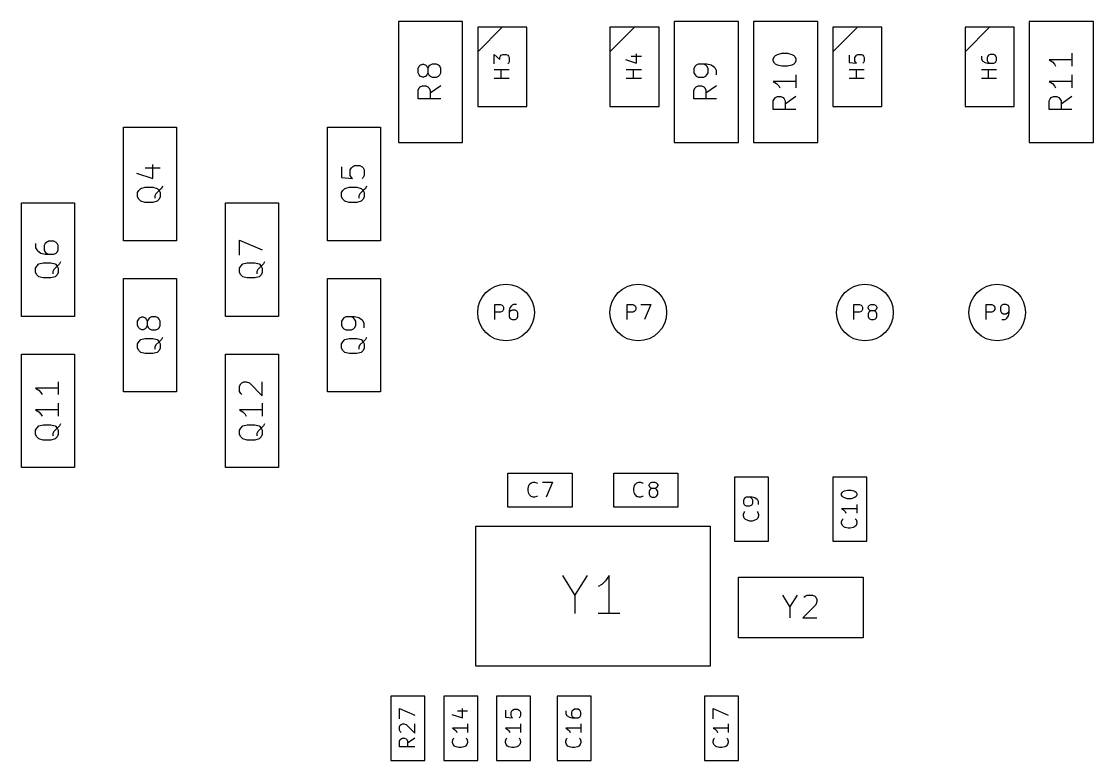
# Model space of a CAD drawing. Extents: x -4 to 236, y -200 to -70.
# Drawn here: x 135.17 to 163.55, y -104.35 to -84.8 of the extents above; entities that cross this region are included whole.
import ezdxf

# ---------------------------------------------------------------- set-up
doc = ezdxf.new("R2010")
doc.units = 0
doc.layers.add('BLACK', color=7, linetype='CONTINUOUS')

msp = doc.modelspace()

# ---------------------------------------------------------------- linework, layer by layer
at = {"layer": 'BLACK', "linetype": 'CONTINUOUS'}
for p, q in [((146.85, -84.8), (145.15, -84.8)), ((145.15, -84.8), (145.15, -88)), ((146.85, -88), (146.85, -84.8)), ((154.15, -84.8), (152.45, -84.8)), ((152.45, -84.8), (152.45, -88)), ((154.15, -88), (154.15, -84.8)), ((156.25, -84.8), (154.55, -84.8)), ((154.55, -84.8), (154.55, -88)), ((156.25, -88), (156.25, -84.8)), ((163.55, -84.8), (161.85, -84.8)), ((161.85, -84.8), (161.85, -88)), ((163.55, -88), (163.55, -84.8)), ((147.9, -84.95), (147.25, -85.6)), ((148.55, -84.95), (147.25, -84.95)), ((147.25, -84.95), (147.25, -87.05)), ((148.55, -87.05), (148.55, -84.95)), ((151.4, -84.95), (150.75, -85.6)), ((152.05, -84.95), (150.75, -84.95)), ((150.75, -84.95), (150.75, -87.05)), ((152.05, -87.05), (152.05, -84.95)), ((157.3, -84.95), (156.65, -85.6)), ((157.95, -84.95), (156.65, -84.95)), ((156.65, -84.95), (156.65, -87.05)), ((157.95, -87.05), (157.95, -84.95)), ((160.8, -84.95), (160.15, -85.6)), ((161.45, -84.95), (160.15, -84.95)), ((160.15, -84.95), (160.15, -87.05)), ((161.45, -87.05), (161.45, -84.95)), ((147.682967, -85.923809), (147.682967, -85.67619)), ((147.682967, -85.67619), (147.835348, -85.809523)), ((147.873443, -85.695237), (147.911539, -85.67619)), ((147.911539, -85.67619), (148.006777, -85.67619)), ((148.006777, -85.67619), (148.044872, -85.695237)), ((151.449634, -85.904761), (151.449634, -85.657142)), ((155.131594, -85.7), (155.188737, -85.671428)), ((155.188737, -85.671428), (155.303022, -85.642857)), ((155.303022, -85.642857), (155.44588, -85.642857)), ((155.44588, -85.642857), (155.560165, -85.671428)), ((155.560165, -85.671428), (155.617308, -85.7)), ((157.273443, -85.695237), (157.311539, -85.67619)), ((157.311539, -85.67619), (157.406777, -85.67619)), ((157.406777, -85.67619), (157.444872, -85.695237)), ((160.811539, -85.67619), (160.773443, -85.695237)), ((160.906777, -85.67619), (160.811539, -85.67619)), ((160.944872, -85.695237), (160.906777, -85.67619)), ((162.974451, -85.642857), (162.974451, -85.985714)), ((145.703022, -85.985714), (145.731594, -85.957142)), ((145.731594, -85.957142), (145.788737, -85.928571)), ((145.788737, -85.928571), (145.817308, -85.928571)), ((145.817308, -85.928571), (145.874451, -85.957142)), ((145.874451, -85.957142), (145.903022, -85.985714)), ((145.988737, -85.957142), (145.960165, -85.985714)), ((146.04588, -85.928571), (145.988737, -85.957142)), ((146.160165, -85.928571), (146.04588, -85.928571)), ((146.217308, -85.957142), (146.160165, -85.928571)), ((146.24588, -85.985714), (146.217308, -85.957142)), ((147.835348, -85.75238), (147.854396, -85.714285)), ((147.835348, -85.809523), (147.835348, -85.75238)), ((147.854396, -85.714285), (147.873443, -85.695237)), ((148.044872, -85.695237), (148.06392, -85.714285)), ((148.06392, -85.904761), (148.044872, -85.923809)), ((148.06392, -85.714285), (148.082967, -85.75238)), ((148.082967, -85.866666), (148.06392, -85.904761)), ((148.082967, -85.75238), (148.082967, -85.866666)), ((151.16392, -85.809523), (151.449634, -85.904761)), ((151.3163, -85.714285), (151.582967, -85.714285)), ((153.031594, -85.957142), (153.003022, -85.985714)), ((153.088737, -85.928571), (153.031594, -85.957142)), ((153.317308, -85.928571), (153.088737, -85.928571)), ((153.288737, -85.957142), (153.231594, -85.928571)), ((153.317308, -85.985714), (153.288737, -85.957142)), ((153.431594, -85.957142), (153.317308, -85.928571)), ((153.517308, -86.014285), (153.431594, -85.957142)), ((155.074451, -85.785714), (155.103022, -85.728571)), ((155.074451, -85.842857), (155.074451, -85.785714)), ((155.103022, -85.9), (155.074451, -85.842857)), ((155.103022, -85.728571), (155.131594, -85.7)), ((155.131594, -85.928571), (155.103022, -85.9)), ((155.188737, -85.957142), (155.131594, -85.928571)), ((155.303022, -85.985714), (155.188737, -85.957142)), ((155.560165, -85.957142), (155.44588, -85.985714)), ((155.617308, -85.928571), (155.560165, -85.957142)), ((155.617308, -85.7), (155.64588, -85.728571)), ((155.64588, -85.9), (155.617308, -85.928571)), ((155.64588, -85.728571), (155.674451, -85.785714)), ((155.674451, -85.842857), (155.64588, -85.9)), ((155.674451, -85.785714), (155.674451, -85.842857)), ((157.082967, -85.695237), (157.082967, -85.885713)), ((157.082967, -85.885713), (157.273443, -85.904761)), ((157.235348, -85.75238), (157.254396, -85.714285)), ((157.235348, -85.847618), (157.235348, -85.75238)), ((157.254396, -85.885713), (157.235348, -85.847618)), ((157.254396, -85.714285), (157.273443, -85.695237)), ((157.273443, -85.904761), (157.254396, -85.885713)), ((157.444872, -85.695237), (157.46392, -85.714285)), ((157.46392, -85.885713), (157.444872, -85.904761)), ((157.46392, -85.714285), (157.482967, -85.75238)), ((157.482967, -85.847618), (157.46392, -85.885713)), ((157.482967, -85.75238), (157.482967, -85.847618)), ((160.582967, -85.714285), (160.582967, -85.790475)), ((160.582967, -85.790475), (160.602015, -85.828571)), ((160.602015, -85.828571), (160.621062, -85.847618)), ((160.621062, -85.847618), (160.678205, -85.885713)), ((160.678205, -85.885713), (160.754396, -85.904761)), ((160.754396, -85.714285), (160.735348, -85.75238)), ((160.735348, -85.75238), (160.735348, -85.828571)), ((160.735348, -85.828571), (160.754396, -85.866666)), ((160.773443, -85.695237), (160.754396, -85.714285)), ((160.754396, -85.866666), (160.773443, -85.885713)), ((160.754396, -85.904761), (160.906777, -85.904761)), ((160.773443, -85.885713), (160.811539, -85.904761)), ((160.906777, -85.904761), (160.944872, -85.885713)), ((160.96392, -85.714285), (160.944872, -85.695237)), ((160.944872, -85.885713), (160.96392, -85.866666)), ((160.982967, -85.75238), (160.96392, -85.714285)), ((160.96392, -85.866666), (160.982967, -85.828571)), ((160.982967, -85.828571), (160.982967, -85.75238)), ((162.974451, -85.814285), (162.374451, -85.814285)), ((162.374451, -85.814285), (162.460165, -85.871428)), ((162.460165, -85.871428), (162.517308, -85.928571)), ((162.517308, -85.928571), (162.54588, -85.985714)), ((145.674451, -86.042856), (145.703022, -85.985714)), ((145.674451, -86.157142), (145.674451, -86.042856)), ((145.703022, -86.214285), (145.674451, -86.157142)), ((145.731594, -86.242856), (145.703022, -86.214285)), ((145.788737, -86.271428), (145.731594, -86.242856)), ((145.874451, -86.242856), (145.817308, -86.271428)), ((145.903022, -86.214285), (145.874451, -86.242856)), ((145.903022, -85.985714), (145.931594, -86.042856)), ((145.931594, -86.157142), (145.903022, -86.214285)), ((145.960165, -85.985714), (145.931594, -86.042856)), ((145.931594, -86.042856), (145.931594, -86.157142)), ((145.931594, -86.157142), (145.960165, -86.214285)), ((145.960165, -86.214285), (145.988737, -86.242856)), ((145.988737, -86.242856), (146.04588, -86.271428)), ((146.160165, -86.271428), (146.217308, -86.242856)), ((146.217308, -86.242856), (146.24588, -86.214285)), ((146.274451, -86.042856), (146.24588, -85.985714)), ((146.24588, -86.214285), (146.274451, -86.157142)), ((146.274451, -86.157142), (146.274451, -86.042856)), ((148.082967, -86.07619), (147.682967, -86.07619)), ((147.873443, -86.304761), (147.873443, -86.07619)), ((151.582967, -86.07619), (151.182967, -86.07619)), ((151.373443, -86.304761), (151.373443, -86.07619)), ((153.003022, -85.985714), (152.974451, -86.042856)), ((152.974451, -86.042856), (152.974451, -86.157142)), ((152.974451, -86.157142), (153.003022, -86.214285)), ((153.003022, -86.214285), (153.031594, -86.242856)), ((153.031594, -86.242856), (153.088737, -86.271428)), ((153.231594, -86.271428), (153.288737, -86.242856)), ((153.288737, -86.242856), (153.317308, -86.214285)), ((153.34588, -86.042856), (153.317308, -85.985714)), ((153.317308, -86.214285), (153.34588, -86.157142)), ((153.34588, -86.157142), (153.34588, -86.042856)), ((153.54588, -86.042856), (153.517308, -86.014285)), ((153.574451, -86.099999), (153.54588, -86.042856)), ((153.574451, -86.214285), (153.574451, -86.099999)), ((155.44588, -85.985714), (155.303022, -85.985714)), ((155.674451, -86.214286), (155.674451, -86.557143)), ((157.482967, -86.07619), (157.082967, -86.07619)), ((157.273443, -86.304761), (157.273443, -86.07619)), ((160.982967, -86.07619), (160.582967, -86.07619)), ((160.773443, -86.304761), (160.773443, -86.07619)), ((162.974451, -86.214286), (162.974451, -86.557143)), ((145.703022, -86.557142), (145.731594, -86.528571)), ((145.731594, -86.528571), (145.788737, -86.499999)), ((145.817308, -86.271428), (145.788737, -86.271428)), ((145.788737, -86.499999), (145.874451, -86.499999)), ((145.874451, -86.499999), (145.931594, -86.528571)), ((145.931594, -86.528571), (145.960165, -86.557142)), ((146.274451, -86.499999), (145.988737, -86.699999)), ((146.04588, -86.271428), (146.160165, -86.271428)), ((148.082967, -86.304761), (147.682967, -86.304761)), ((151.582967, -86.304761), (151.182967, -86.304761)), ((153.003022, -86.557142), (153.031594, -86.528571)), ((153.031594, -86.528571), (153.088737, -86.499999)), ((153.088737, -86.271428), (153.231594, -86.271428)), ((153.088737, -86.499999), (153.174451, -86.499999)), ((153.174451, -86.499999), (153.231594, -86.528571)), ((153.231594, -86.528571), (153.260165, -86.557142)), ((153.574451, -86.499999), (153.288737, -86.699999)), ((155.674451, -86.385714), (155.074451, -86.385714)), ((155.074451, -86.385714), (155.160165, -86.442857)), ((155.160165, -86.442857), (155.217308, -86.5)), ((155.217308, -86.5), (155.24588, -86.557143)), ((157.482967, -86.304761), (157.082967, -86.304761)), ((160.982967, -86.304761), (160.582967, -86.304761)), ((162.974451, -86.385714), (162.374451, -86.385714)), ((162.374451, -86.385714), (162.460165, -86.442857)), ((162.460165, -86.442857), (162.517308, -86.5)), ((162.517308, -86.5), (162.54588, -86.557143)), ((145.674451, -86.614285), (145.703022, -86.557142)), ((145.674451, -86.842856), (145.674451, -86.614285)), ((145.960165, -86.557142), (145.988737, -86.614285)), ((145.988737, -86.614285), (145.988737, -86.842856)), ((152.974451, -86.614285), (153.003022, -86.557142)), ((152.974451, -86.842856), (152.974451, -86.614285)), ((153.260165, -86.557142), (153.288737, -86.614285)), ((153.288737, -86.614285), (153.288737, -86.842856)), ((155.103022, -86.842857), (155.131594, -86.814286)), ((155.131594, -86.814286), (155.188737, -86.785714)), ((155.188737, -86.785714), (155.274451, -86.785714)), ((155.274451, -86.785714), (155.331594, -86.814286)), ((155.331594, -86.814286), (155.360165, -86.842857)), ((155.674451, -86.785714), (155.388737, -86.985714)), ((162.403022, -86.842857), (162.431594, -86.814286)), ((162.431594, -86.814286), (162.488737, -86.785714)), ((162.488737, -86.785714), (162.574451, -86.785714)), ((162.574451, -86.785714), (162.631594, -86.814286)), ((162.631594, -86.814286), (162.660165, -86.842857)), ((162.974451, -86.785714), (162.688737, -86.985714)), ((146.274451, -86.842856), (145.674451, -86.842856)), ((147.25, -87.05), (148.55, -87.05)), ((150.75, -87.05), (152.05, -87.05)), ((153.574451, -86.842856), (152.974451, -86.842856)), ((155.074451, -86.9), (155.103022, -86.842857)), ((155.074451, -87.128571), (155.074451, -86.9)), ((155.360165, -86.842857), (155.388737, -86.9)), ((155.388737, -86.9), (155.388737, -87.128571)), ((156.65, -87.05), (157.95, -87.05)), ((160.15, -87.05), (161.45, -87.05)), ((162.374451, -86.9), (162.403022, -86.842857)), ((162.374451, -87.128571), (162.374451, -86.9)), ((162.660165, -86.842857), (162.688737, -86.9)), ((162.688737, -86.9), (162.688737, -87.128571)), ((155.674451, -87.128571), (155.074451, -87.128571)), ((162.974451, -87.128571), (162.374451, -87.128571)), ((137.875, -87.6), (139.275, -87.6)), ((137.875, -90.6), (137.875, -87.6)), ((139.275, -87.6), (139.275, -90.6)), ((143.275, -87.6), (144.675, -87.6)), ((143.275, -90.6), (143.275, -87.6)), ((144.675, -87.6), (144.675, -90.6)), ((145.15, -88), (146.85, -88)), ((152.45, -88), (154.15, -88)), ((154.55, -88), (156.25, -88)), ((161.85, -88), (163.55, -88)), ((138.449451, -88.671429), (138.849451, -88.671429)), ((138.649451, -88.957143), (138.649451, -88.585714)), ((143.649451, -88.642857), (143.649451, -88.928571)), ((143.878022, -88.728571), (143.906594, -88.671429)), ((143.878022, -88.871429), (143.878022, -88.728571)), ((143.906594, -88.671429), (143.935165, -88.642857)), ((143.935165, -88.642857), (143.992308, -88.614286)), ((143.992308, -88.614286), (144.135165, -88.614286)), ((144.135165, -88.614286), (144.192308, -88.642857)), ((144.192308, -88.642857), (144.22088, -88.671429)), ((144.22088, -88.671429), (144.249451, -88.728571)), ((144.249451, -88.728571), (144.249451, -88.871429)), ((138.22088, -88.814286), (138.649451, -88.957143)), ((143.649451, -88.928571), (143.935165, -88.957143)), ((143.906594, -88.928571), (143.878022, -88.871429)), ((143.935165, -88.957143), (143.906594, -88.928571)), ((144.22088, -88.928571), (144.192308, -88.957143)), ((144.249451, -88.871429), (144.22088, -88.928571)), ((138.249451, -89.328571), (138.278022, -89.271428)), ((138.249451, -89.442857), (138.249451, -89.328571)), ((138.278022, -89.271428), (138.335165, -89.214285)), ((138.335165, -89.214285), (138.449451, -89.185714)), ((138.449451, -89.185714), (138.649451, -89.185714)), ((138.649451, -89.185714), (138.763737, -89.214285)), ((138.735165, -89.357142), (138.706594, -89.414285)), ((138.82088, -89.271428), (138.735165, -89.357142)), ((138.763737, -89.214285), (138.82088, -89.271428)), ((138.878022, -89.214285), (138.82088, -89.271428)), ((138.82088, -89.271428), (138.849451, -89.328571)), ((138.849451, -89.328571), (138.849451, -89.442857)), ((138.906594, -89.157142), (138.878022, -89.214285)), ((143.649451, -89.328571), (143.678022, -89.271428)), ((143.649451, -89.442857), (143.649451, -89.328571)), ((143.678022, -89.271428), (143.735165, -89.214285)), ((143.735165, -89.214285), (143.849451, -89.185714)), ((143.849451, -89.185714), (144.049451, -89.185714)), ((144.049451, -89.185714), (144.163737, -89.214285)), ((144.135165, -89.357142), (144.106594, -89.414285)), ((144.22088, -89.271428), (144.135165, -89.357142)), ((144.163737, -89.214285), (144.22088, -89.271428)), ((144.278022, -89.214285), (144.22088, -89.271428)), ((144.22088, -89.271428), (144.249451, -89.328571)), ((144.249451, -89.328571), (144.249451, -89.442857)), ((144.306594, -89.157142), (144.278022, -89.214285)), ((135.175, -89.6), (136.575, -89.6)), ((135.175, -92.6), (135.175, -89.6)), ((136.575, -89.6), (136.575, -92.6)), ((138.278022, -89.5), (138.249451, -89.442857)), ((138.335165, -89.557142), (138.278022, -89.5)), ((138.449451, -89.585714), (138.335165, -89.557142)), ((138.649451, -89.585714), (138.449451, -89.585714)), ((138.763737, -89.557142), (138.649451, -89.585714)), ((138.706594, -89.414285), (138.706594, -89.471428)), ((138.82088, -89.5), (138.763737, -89.557142)), ((138.849451, -89.442857), (138.82088, -89.5)), ((140.575, -89.6), (141.975, -89.6)), ((140.575, -92.6), (140.575, -89.6)), ((141.975, -89.6), (141.975, -92.6)), ((143.678022, -89.5), (143.649451, -89.442857)), ((143.735165, -89.557142), (143.678022, -89.5)), ((143.849451, -89.585714), (143.735165, -89.557142)), ((144.049451, -89.585714), (143.849451, -89.585714)), ((144.163737, -89.557142), (144.049451, -89.585714)), ((144.106594, -89.414285), (144.106594, -89.471428)), ((144.22088, -89.5), (144.163737, -89.557142)), ((144.249451, -89.442857), (144.22088, -89.5)), ((135.549451, -90.671429), (135.549451, -90.785714)), ((135.549451, -90.785714), (135.578022, -90.842857)), ((135.806594, -90.671429), (135.778022, -90.728571)), ((135.778022, -90.728571), (135.778022, -90.842857)), ((135.835165, -90.642857), (135.806594, -90.671429)), ((135.892308, -90.614286), (135.835165, -90.642857)), ((136.035165, -90.614286), (135.892308, -90.614286)), ((136.092308, -90.642857), (136.035165, -90.614286)), ((136.12088, -90.671429), (136.092308, -90.642857)), ((136.149451, -90.728571), (136.12088, -90.671429)), ((136.149451, -90.842857), (136.149451, -90.728571)), ((139.275, -90.6), (137.875, -90.6)), ((140.949451, -90.985714), (140.949451, -90.585714)), ((140.949451, -90.585714), (141.549451, -90.842857)), ((144.675, -90.6), (143.275, -90.6)), ((135.578022, -90.842857), (135.606594, -90.871429)), ((135.606594, -90.871429), (135.692308, -90.928571)), ((135.692308, -90.928571), (135.806594, -90.957143)), ((135.778022, -90.842857), (135.806594, -90.9)), ((135.806594, -90.9), (135.835165, -90.928571)), ((135.806594, -90.957143), (136.035165, -90.957143)), ((135.835165, -90.928571), (135.892308, -90.957143)), ((136.035165, -90.957143), (136.092308, -90.928571)), ((136.092308, -90.928571), (136.12088, -90.9)), ((136.12088, -90.9), (136.149451, -90.842857)), ((135.549451, -91.328571), (135.578022, -91.271428)), ((135.549451, -91.442857), (135.549451, -91.328571)), ((135.578022, -91.271428), (135.635165, -91.214285)), ((135.635165, -91.214285), (135.749451, -91.185714)), ((135.749451, -91.185714), (135.949451, -91.185714)), ((135.949451, -91.185714), (136.063737, -91.214285)), ((136.035165, -91.357142), (136.006594, -91.414285)), ((136.12088, -91.271428), (136.035165, -91.357142)), ((136.063737, -91.214285), (136.12088, -91.271428)), ((136.178022, -91.214285), (136.12088, -91.271428)), ((136.12088, -91.271428), (136.149451, -91.328571)), ((136.149451, -91.328571), (136.149451, -91.442857)), ((136.206594, -91.157142), (136.178022, -91.214285)), ((140.949451, -91.328571), (140.978022, -91.271428)), ((140.949451, -91.442857), (140.949451, -91.328571)), ((140.978022, -91.271428), (141.035165, -91.214285)), ((141.035165, -91.214285), (141.149451, -91.185714)), ((141.149451, -91.185714), (141.349451, -91.185714)), ((141.349451, -91.185714), (141.463737, -91.214285)), ((141.435165, -91.357142), (141.406594, -91.414285)), ((141.52088, -91.271428), (141.435165, -91.357142)), ((141.463737, -91.214285), (141.52088, -91.271428)), ((141.578022, -91.214285), (141.52088, -91.271428)), ((141.52088, -91.271428), (141.549451, -91.328571)), ((141.549451, -91.328571), (141.549451, -91.442857)), ((141.606594, -91.157142), (141.578022, -91.214285)), ((135.578022, -91.5), (135.549451, -91.442857)), ((135.635165, -91.557142), (135.578022, -91.5)), ((135.749451, -91.585714), (135.635165, -91.557142)), ((135.949451, -91.585714), (135.749451, -91.585714)), ((136.063737, -91.557142), (135.949451, -91.585714)), ((136.006594, -91.414285), (136.006594, -91.471428)), ((136.12088, -91.5), (136.063737, -91.557142)), ((136.149451, -91.442857), (136.12088, -91.5)), ((137.875, -91.6), (139.275, -91.6)), ((137.875, -94.6), (137.875, -91.6)), ((139.275, -91.6), (139.275, -94.6)), ((140.978022, -91.5), (140.949451, -91.442857)), ((141.035165, -91.557142), (140.978022, -91.5)), ((141.149451, -91.585714), (141.035165, -91.557142)), ((141.349451, -91.585714), (141.149451, -91.585714)), ((141.463737, -91.557142), (141.349451, -91.585714)), ((141.406594, -91.414285), (141.406594, -91.471428)), ((141.52088, -91.5), (141.463737, -91.557142)), ((141.549451, -91.442857), (141.52088, -91.5)), ((143.275, -91.6), (144.675, -91.6)), ((143.275, -94.6), (143.275, -91.6)), ((144.675, -91.6), (144.675, -94.6)), ((147.704762, -92.682967), (147.704762, -92.282967)), ((147.704762, -92.282967), (147.857143, -92.282967)), ((147.857143, -92.492491), (147.704762, -92.492491)), ((147.857143, -92.282967), (147.895238, -92.302015)), ((147.895238, -92.473443), (147.857143, -92.492491)), ((147.895238, -92.302015), (147.914285, -92.321062)), ((147.914285, -92.454396), (147.895238, -92.473443)), ((147.914285, -92.321062), (147.933333, -92.359158)), ((147.933333, -92.4163), (147.914285, -92.454396)), ((147.933333, -92.359158), (147.933333, -92.4163)), ((148.104762, -92.378205), (148.085714, -92.454396)), ((148.085714, -92.454396), (148.085714, -92.606777)), ((148.104762, -92.473443), (148.085714, -92.511539)), ((148.142857, -92.321062), (148.104762, -92.378205)), ((148.123809, -92.454396), (148.104762, -92.473443)), ((148.161904, -92.435348), (148.123809, -92.454396)), ((148.161904, -92.302015), (148.142857, -92.321062)), ((148.2, -92.282967), (148.161904, -92.302015)), ((148.238095, -92.435348), (148.161904, -92.435348)), ((148.27619, -92.282967), (148.2, -92.282967)), ((148.27619, -92.454396), (148.238095, -92.435348)), ((148.295238, -92.473443), (148.27619, -92.454396)), ((148.314285, -92.511539), (148.295238, -92.473443)), ((151.204762, -92.682967), (151.204762, -92.282967)), ((151.204762, -92.282967), (151.357143, -92.282967)), ((151.357143, -92.492491), (151.204762, -92.492491)), ((151.357143, -92.282967), (151.395238, -92.302015)), ((151.395238, -92.473443), (151.357143, -92.492491)), ((151.395238, -92.302015), (151.414285, -92.321062)), ((151.414285, -92.454396), (151.395238, -92.473443)), ((151.414285, -92.321062), (151.433333, -92.359158)), ((151.433333, -92.4163), (151.414285, -92.454396)), ((151.433333, -92.359158), (151.433333, -92.4163)), ((151.566666, -92.282967), (151.833333, -92.282967)), ((151.833333, -92.282967), (151.661904, -92.682967)), ((157.204762, -92.682967), (157.204762, -92.282967)), ((157.204762, -92.282967), (157.357143, -92.282967)), ((157.357143, -92.492491), (157.204762, -92.492491)), ((157.357143, -92.282967), (157.395238, -92.302015)), ((157.395238, -92.473443), (157.357143, -92.492491)), ((157.395238, -92.302015), (157.414285, -92.321062)), ((157.414285, -92.454396), (157.395238, -92.473443)), ((157.414285, -92.321062), (157.433333, -92.359158)), ((157.433333, -92.4163), (157.414285, -92.454396)), ((157.433333, -92.359158), (157.433333, -92.4163)), ((157.585714, -92.359158), (157.604762, -92.321062)), ((157.585714, -92.378205), (157.585714, -92.359158)), ((157.604762, -92.4163), (157.585714, -92.378205)), ((157.604762, -92.492491), (157.585714, -92.530586)), ((157.604762, -92.321062), (157.623809, -92.302015)), ((157.623809, -92.435348), (157.604762, -92.4163)), ((157.623809, -92.473443), (157.604762, -92.492491)), ((157.623809, -92.302015), (157.661904, -92.282967)), ((157.661904, -92.454396), (157.623809, -92.435348)), ((157.661904, -92.454396), (157.623809, -92.473443)), ((157.661904, -92.282967), (157.738095, -92.282967)), ((157.738095, -92.454396), (157.661904, -92.454396)), ((157.738095, -92.282967), (157.77619, -92.302015)), ((157.77619, -92.435348), (157.738095, -92.454396)), ((157.77619, -92.473443), (157.738095, -92.454396)), ((157.77619, -92.302015), (157.795238, -92.321062)), ((157.795238, -92.4163), (157.77619, -92.435348)), ((157.795238, -92.492491), (157.77619, -92.473443)), ((157.795238, -92.321062), (157.814285, -92.359158)), ((157.814285, -92.378205), (157.795238, -92.4163)), ((157.814285, -92.530586), (157.795238, -92.492491)), ((157.814285, -92.359158), (157.814285, -92.378205)), ((160.704762, -92.682967), (160.704762, -92.282967)), ((160.704762, -92.282967), (160.857143, -92.282967)), ((160.857143, -92.492491), (160.704762, -92.492491)), ((160.857143, -92.282967), (160.895238, -92.302015)), ((160.895238, -92.473443), (160.857143, -92.492491)), ((160.895238, -92.302015), (160.914285, -92.321062)), ((160.914285, -92.454396), (160.895238, -92.473443)), ((160.914285, -92.321062), (160.933333, -92.359158)), ((160.933333, -92.4163), (160.914285, -92.454396)), ((160.933333, -92.359158), (160.933333, -92.4163)), ((161.104762, -92.321062), (161.085714, -92.359158)), ((161.085714, -92.359158), (161.085714, -92.454396)), ((161.085714, -92.454396), (161.104762, -92.492491)), ((161.123809, -92.302015), (161.104762, -92.321062)), ((161.104762, -92.492491), (161.123809, -92.511539)), ((161.161904, -92.282967), (161.123809, -92.302015)), ((161.238095, -92.282967), (161.161904, -92.282967)), ((161.27619, -92.302015), (161.238095, -92.282967)), ((161.295238, -92.321062), (161.27619, -92.302015)), ((161.27619, -92.511539), (161.295238, -92.492491)), ((161.314285, -92.359158), (161.295238, -92.321062)), ((161.295238, -92.492491), (161.314285, -92.454396)), ((161.314285, -92.511539), (161.314285, -92.359158)), ((136.575, -92.6), (135.175, -92.6)), ((138.249451, -92.728571), (138.278022, -92.671429)), ((138.249451, -92.842857), (138.249451, -92.728571)), ((138.278022, -92.671429), (138.306594, -92.642857)), ((138.306594, -92.642857), (138.363737, -92.614286)), ((138.363737, -92.614286), (138.392308, -92.614286)), ((138.392308, -92.614286), (138.449451, -92.642857)), ((138.449451, -92.642857), (138.478022, -92.671429)), ((138.478022, -92.671429), (138.506594, -92.728571)), ((138.535165, -92.671429), (138.506594, -92.728571)), ((138.506594, -92.728571), (138.506594, -92.842857)), ((138.563737, -92.642857), (138.535165, -92.671429)), ((138.62088, -92.614286), (138.563737, -92.642857)), ((138.735165, -92.614286), (138.62088, -92.614286)), ((138.792308, -92.642857), (138.735165, -92.614286)), ((138.82088, -92.671429), (138.792308, -92.642857)), ((138.849451, -92.728571), (138.82088, -92.671429)), ((138.849451, -92.842857), (138.849451, -92.728571)), ((141.975, -92.6), (140.575, -92.6)), ((143.678022, -92.671429), (143.649451, -92.728571)), ((143.649451, -92.728571), (143.649451, -92.842857)), ((143.706594, -92.642857), (143.678022, -92.671429)), ((143.763737, -92.614286), (143.706594, -92.642857)), ((143.992308, -92.614286), (143.763737, -92.614286)), ((143.963737, -92.642857), (143.906594, -92.614286)), ((143.992308, -92.671429), (143.963737, -92.642857)), ((144.106594, -92.642857), (143.992308, -92.614286)), ((144.02088, -92.728571), (143.992308, -92.671429)), ((144.02088, -92.842857), (144.02088, -92.728571)), ((144.192308, -92.7), (144.106594, -92.642857)), ((144.22088, -92.728571), (144.192308, -92.7)), ((144.249451, -92.785714), (144.22088, -92.728571)), ((144.249451, -92.9), (144.249451, -92.785714)), ((148.085714, -92.606777), (148.104762, -92.644872)), ((148.104762, -92.644872), (148.123809, -92.66392)), ((148.123809, -92.66392), (148.161904, -92.682967)), ((148.161904, -92.682967), (148.238095, -92.682967)), ((148.238095, -92.682967), (148.27619, -92.66392)), ((148.27619, -92.66392), (148.295238, -92.644872)), ((148.295238, -92.644872), (148.314285, -92.606777)), ((148.314285, -92.606777), (148.314285, -92.511539)), ((157.585714, -92.530586), (157.585714, -92.606777)), ((157.585714, -92.606777), (157.604762, -92.644872)), ((157.604762, -92.644872), (157.623809, -92.66392)), ((157.623809, -92.66392), (157.661904, -92.682967)), ((157.661904, -92.682967), (157.738095, -92.682967)), ((157.738095, -92.682967), (157.77619, -92.66392)), ((157.77619, -92.66392), (157.795238, -92.644872)), ((157.795238, -92.644872), (157.814285, -92.606777)), ((157.814285, -92.606777), (157.814285, -92.530586)), ((161.123809, -92.511539), (161.161904, -92.530586)), ((161.123809, -92.682967), (161.2, -92.682967)), ((161.161904, -92.530586), (161.238095, -92.530586)), ((161.2, -92.682967), (161.238095, -92.66392)), ((161.238095, -92.530586), (161.27619, -92.511539)), ((161.238095, -92.66392), (161.257143, -92.644872)), ((161.257143, -92.644872), (161.295238, -92.587729)), ((161.295238, -92.587729), (161.314285, -92.511539)), ((138.278022, -92.9), (138.249451, -92.842857)), ((138.306594, -92.928571), (138.278022, -92.9)), ((138.363737, -92.957143), (138.306594, -92.928571)), ((138.392308, -92.957143), (138.363737, -92.957143)), ((138.449451, -92.928571), (138.392308, -92.957143)), ((138.478022, -92.9), (138.449451, -92.928571)), ((138.506594, -92.842857), (138.478022, -92.9)), ((138.506594, -92.842857), (138.535165, -92.9)), ((138.535165, -92.9), (138.563737, -92.928571)), ((138.563737, -92.928571), (138.62088, -92.957143)), ((138.62088, -92.957143), (138.735165, -92.957143)), ((138.735165, -92.957143), (138.792308, -92.928571)), ((138.792308, -92.928571), (138.82088, -92.9)), ((138.82088, -92.9), (138.849451, -92.842857)), ((143.649451, -92.842857), (143.678022, -92.9)), ((143.678022, -92.9), (143.706594, -92.928571)), ((143.706594, -92.928571), (143.763737, -92.957143)), ((143.763737, -92.957143), (143.906594, -92.957143)), ((143.906594, -92.957143), (143.963737, -92.928571)), ((143.963737, -92.928571), (143.992308, -92.9)), ((143.992308, -92.9), (144.02088, -92.842857)), ((138.249451, -93.328571), (138.278022, -93.271428)), ((138.249451, -93.442857), (138.249451, -93.328571)), ((138.278022, -93.271428), (138.335165, -93.214285)), ((138.335165, -93.214285), (138.449451, -93.185714)), ((138.449451, -93.185714), (138.649451, -93.185714)), ((138.649451, -93.185714), (138.763737, -93.214285)), ((138.82088, -93.271428), (138.735165, -93.357142)), ((138.763737, -93.214285), (138.82088, -93.271428)), ((138.878022, -93.214285), (138.82088, -93.271428)), ((138.82088, -93.271428), (138.849451, -93.328571)), ((138.849451, -93.328571), (138.849451, -93.442857)), ((138.906594, -93.157142), (138.878022, -93.214285)), ((143.649451, -93.328571), (143.678022, -93.271428)), ((143.649451, -93.442857), (143.649451, -93.328571)), ((143.678022, -93.271428), (143.735165, -93.214285)), ((143.735165, -93.214285), (143.849451, -93.185714)), ((143.849451, -93.185714), (144.049451, -93.185714)), ((144.049451, -93.185714), (144.163737, -93.214285)), ((144.22088, -93.271428), (144.135165, -93.357142)), ((144.163737, -93.214285), (144.22088, -93.271428)), ((144.278022, -93.214285), (144.22088, -93.271428)), ((144.22088, -93.271428), (144.249451, -93.328571)), ((144.249451, -93.328571), (144.249451, -93.442857)), ((144.306594, -93.157142), (144.278022, -93.214285)), ((135.175, -93.6), (136.575, -93.6)), ((135.175, -96.6), (135.175, -93.6)), ((136.575, -93.6), (136.575, -96.6)), ((138.278022, -93.5), (138.249451, -93.442857)), ((138.335165, -93.557142), (138.278022, -93.5)), ((138.449451, -93.585714), (138.335165, -93.557142)), ((138.649451, -93.585714), (138.449451, -93.585714)), ((138.763737, -93.557142), (138.649451, -93.585714)), ((138.735165, -93.357142), (138.706594, -93.414285)), ((138.706594, -93.414285), (138.706594, -93.471428)), ((138.82088, -93.5), (138.763737, -93.557142)), ((138.849451, -93.442857), (138.82088, -93.5)), ((140.575, -93.6), (141.975, -93.6)), ((140.575, -96.6), (140.575, -93.6)), ((141.975, -93.6), (141.975, -96.6)), ((143.678022, -93.5), (143.649451, -93.442857)), ((143.735165, -93.557142), (143.678022, -93.5)), ((143.849451, -93.585714), (143.735165, -93.557142)), ((144.049451, -93.585714), (143.849451, -93.585714)), ((144.163737, -93.557142), (144.049451, -93.585714)), ((144.135165, -93.357142), (144.106594, -93.414285)), ((144.106594, -93.414285), (144.106594, -93.471428)), ((144.22088, -93.5), (144.163737, -93.557142)), ((144.249451, -93.442857), (144.22088, -93.5)), ((136.149451, -94.328571), (136.149451, -94.671428)), ((140.949451, -94.442856), (140.978022, -94.385714)), ((140.949451, -94.585714), (140.949451, -94.442856)), ((140.978022, -94.385714), (141.006594, -94.357142)), ((141.006594, -94.357142), (141.063737, -94.328571)), ((141.063737, -94.328571), (141.12088, -94.328571)), ((141.12088, -94.328571), (141.206594, -94.357142)), ((141.206594, -94.357142), (141.549451, -94.699999)), ((141.549451, -94.699999), (141.549451, -94.328571)), ((136.149451, -94.499999), (135.549451, -94.499999)), ((135.549451, -94.499999), (135.635165, -94.557142)), ((135.635165, -94.557142), (135.692308, -94.614285)), ((135.692308, -94.614285), (135.72088, -94.671428)), ((139.275, -94.6), (137.875, -94.6)), ((140.978022, -94.642856), (140.949451, -94.585714)), ((141.006594, -94.671428), (140.978022, -94.642856)), ((144.675, -94.6), (143.275, -94.6)), ((136.149451, -94.9), (136.149451, -95.242857)), ((141.549451, -94.9), (141.549451, -95.242857)), ((136.149451, -95.071428), (135.549451, -95.071428)), ((135.549451, -95.071428), (135.635165, -95.128571)), ((135.635165, -95.128571), (135.692308, -95.185714)), ((135.692308, -95.185714), (135.72088, -95.242857)), ((141.549451, -95.071428), (140.949451, -95.071428)), ((140.949451, -95.071428), (141.035165, -95.128571)), ((141.035165, -95.128571), (141.092308, -95.185714)), ((141.092308, -95.185714), (141.12088, -95.242857)), ((135.549451, -95.614285), (135.578022, -95.557142)), ((135.549451, -95.728571), (135.549451, -95.614285)), ((135.578022, -95.557142), (135.635165, -95.499999)), ((135.635165, -95.499999), (135.749451, -95.471428)), ((135.749451, -95.471428), (135.949451, -95.471428)), ((135.949451, -95.471428), (136.063737, -95.499999)), ((136.12088, -95.557142), (136.035165, -95.642856)), ((136.063737, -95.499999), (136.12088, -95.557142)), ((136.178022, -95.499999), (136.12088, -95.557142)), ((136.12088, -95.557142), (136.149451, -95.614285)), ((136.149451, -95.614285), (136.149451, -95.728571)), ((136.206594, -95.442856), (136.178022, -95.499999)), ((140.949451, -95.614285), (140.978022, -95.557142)), ((140.949451, -95.728571), (140.949451, -95.614285)), ((140.978022, -95.557142), (141.035165, -95.499999)), ((141.035165, -95.499999), (141.149451, -95.471428)), ((141.149451, -95.471428), (141.349451, -95.471428)), ((141.349451, -95.471428), (141.463737, -95.499999)), ((141.52088, -95.557142), (141.435165, -95.642856)), ((141.463737, -95.499999), (141.52088, -95.557142)), ((141.578022, -95.499999), (141.52088, -95.557142)), ((141.52088, -95.557142), (141.549451, -95.614285)), ((141.549451, -95.614285), (141.549451, -95.728571)), ((141.606594, -95.442856), (141.578022, -95.499999)), ((135.578022, -95.785714), (135.549451, -95.728571)), ((135.635165, -95.842856), (135.578022, -95.785714)), ((135.749451, -95.871428), (135.635165, -95.842856)), ((135.949451, -95.871428), (135.749451, -95.871428)), ((136.063737, -95.842856), (135.949451, -95.871428)), ((136.035165, -95.642856), (136.006594, -95.699999)), ((136.006594, -95.699999), (136.006594, -95.757142)), ((136.12088, -95.785714), (136.063737, -95.842856)), ((136.149451, -95.728571), (136.12088, -95.785714)), ((140.978022, -95.785714), (140.949451, -95.728571)), ((141.035165, -95.842856), (140.978022, -95.785714)), ((141.149451, -95.871428), (141.035165, -95.842856)), ((141.349451, -95.871428), (141.149451, -95.871428)), ((141.463737, -95.842856), (141.349451, -95.871428)), ((141.435165, -95.642856), (141.406594, -95.699999)), ((141.406594, -95.699999), (141.406594, -95.757142)), ((141.52088, -95.785714), (141.463737, -95.842856)), ((141.549451, -95.728571), (141.52088, -95.785714)), ((136.575, -96.6), (135.175, -96.6)), ((141.975, -96.6), (140.575, -96.6)), ((148.05, -97.65), (148.05, -96.75)), ((148.05, -96.75), (149.75, -96.75)), ((149.75, -96.75), (149.75, -97.65)), ((150.85, -96.75), (152.55, -96.75)), ((150.85, -97.65), (150.85, -96.75)), ((152.55, -96.75), (152.55, -97.65)), ((148.604762, -97.078205), (148.623809, -97.04011)), ((148.623809, -97.04011), (148.661904, -97.002015)), ((148.661904, -97.002015), (148.719047, -96.982967)), ((148.719047, -96.982967), (148.757143, -96.982967)), ((148.757143, -96.982967), (148.814285, -97.002015)), ((148.814285, -97.002015), (148.833333, -97.021062)), ((148.966666, -96.982967), (149.233333, -96.982967)), ((149.233333, -96.982967), (149.061904, -97.382967)), ((151.404762, -97.078205), (151.423809, -97.04011)), ((151.423809, -97.04011), (151.461904, -97.002015)), ((151.461904, -97.002015), (151.519047, -96.982967)), ((151.519047, -96.982967), (151.557143, -96.982967)), ((151.557143, -96.982967), (151.614285, -97.002015)), ((151.614285, -97.002015), (151.633333, -97.021062)), ((151.785714, -97.059158), (151.804762, -97.021062)), ((151.804762, -97.021062), (151.823809, -97.002015)), ((151.823809, -97.002015), (151.861904, -96.982967)), ((151.861904, -96.982967), (151.938095, -96.982967)), ((151.938095, -96.982967), (151.97619, -97.002015)), ((151.97619, -97.002015), (151.995238, -97.021062)), ((151.995238, -97.021062), (152.014285, -97.059158)), ((154.95, -96.85), (154.05, -96.85)), ((154.05, -96.85), (154.05, -98.55)), ((154.95, -98.55), (154.95, -96.85)), ((157.55, -96.85), (156.65, -96.85)), ((156.65, -96.85), (156.65, -98.55)), ((157.55, -98.55), (157.55, -96.85)), ((148.585714, -97.154396), (148.604762, -97.078205)), ((148.585714, -97.211539), (148.585714, -97.154396)), ((148.604762, -97.287729), (148.585714, -97.211539)), ((148.623809, -97.325824), (148.604762, -97.287729)), ((148.661904, -97.36392), (148.623809, -97.325824)), ((151.385714, -97.154396), (151.404762, -97.078205)), ((151.385714, -97.211539), (151.385714, -97.154396)), ((151.404762, -97.287729), (151.385714, -97.211539)), ((151.423809, -97.325824), (151.404762, -97.287729)), ((151.461904, -97.36392), (151.423809, -97.325824)), ((151.785714, -97.078205), (151.785714, -97.059158)), ((151.804762, -97.1163), (151.785714, -97.078205)), ((151.804762, -97.192491), (151.785714, -97.230586)), ((151.785714, -97.230586), (151.785714, -97.306777)), ((151.785714, -97.306777), (151.804762, -97.344872)), ((151.823809, -97.135348), (151.804762, -97.1163)), ((151.823809, -97.173443), (151.804762, -97.192491)), ((151.861904, -97.154396), (151.823809, -97.135348)), ((151.861904, -97.154396), (151.823809, -97.173443)), ((151.938095, -97.154396), (151.861904, -97.154396)), ((151.97619, -97.135348), (151.938095, -97.154396)), ((151.97619, -97.173443), (151.938095, -97.154396)), ((151.995238, -97.1163), (151.97619, -97.135348)), ((151.995238, -97.192491), (151.97619, -97.173443)), ((152.014285, -97.078205), (151.995238, -97.1163)), ((152.014285, -97.230586), (151.995238, -97.192491)), ((151.995238, -97.344872), (152.014285, -97.306777)), ((152.014285, -97.059158), (152.014285, -97.078205)), ((152.014285, -97.306777), (152.014285, -97.230586)), ((156.882967, -97.290476), (156.902015, -97.25238)), ((156.882967, -97.328571), (156.882967, -97.290476)), ((156.902015, -97.25238), (156.921062, -97.233333)), ((156.921062, -97.233333), (156.959158, -97.214285)), ((156.959158, -97.214285), (157.035348, -97.195238)), ((157.035348, -97.195238), (157.130586, -97.195238)), ((157.130586, -97.195238), (157.206777, -97.214285)), ((157.206777, -97.214285), (157.244872, -97.233333)), ((157.244872, -97.233333), (157.26392, -97.25238)), ((157.26392, -97.25238), (157.282967, -97.290476)), ((157.282967, -97.290476), (157.282967, -97.328571)), ((148.719047, -97.382967), (148.661904, -97.36392)), ((148.757143, -97.382967), (148.719047, -97.382967)), ((148.814285, -97.36392), (148.757143, -97.382967)), ((148.833333, -97.344872), (148.814285, -97.36392)), ((151.519047, -97.382967), (151.461904, -97.36392)), ((151.557143, -97.382967), (151.519047, -97.382967)), ((151.614285, -97.36392), (151.557143, -97.382967)), ((151.633333, -97.344872), (151.614285, -97.36392)), ((151.804762, -97.344872), (151.823809, -97.36392)), ((151.823809, -97.36392), (151.861904, -97.382967)), ((151.861904, -97.382967), (151.938095, -97.382967)), ((151.938095, -97.382967), (151.97619, -97.36392)), ((151.97619, -97.36392), (151.995238, -97.344872)), ((154.302015, -97.423809), (154.282967, -97.461904)), ((154.282967, -97.461904), (154.282967, -97.538095)), ((154.282967, -97.538095), (154.302015, -97.57619)), ((154.321062, -97.404761), (154.302015, -97.423809)), ((154.302015, -97.57619), (154.321062, -97.595237)), ((154.359158, -97.385714), (154.321062, -97.404761)), ((154.321062, -97.595237), (154.359158, -97.614285)), ((154.511539, -97.385714), (154.359158, -97.385714)), ((154.492491, -97.404761), (154.454396, -97.385714)), ((154.454396, -97.614285), (154.492491, -97.595237)), ((154.511539, -97.423809), (154.492491, -97.404761)), ((154.492491, -97.595237), (154.511539, -97.57619)), ((154.587729, -97.404761), (154.511539, -97.385714)), ((154.530586, -97.461904), (154.511539, -97.423809)), ((154.511539, -97.57619), (154.530586, -97.538095)), ((154.530586, -97.538095), (154.530586, -97.461904)), ((154.644872, -97.442856), (154.587729, -97.404761)), ((154.66392, -97.461904), (154.644872, -97.442856)), ((154.682967, -97.499999), (154.66392, -97.461904)), ((154.682967, -97.57619), (154.682967, -97.499999)), ((156.902015, -97.366666), (156.882967, -97.328571)), ((156.921062, -97.385714), (156.902015, -97.366666)), ((156.959158, -97.404761), (156.921062, -97.385714)), ((157.035348, -97.423809), (156.959158, -97.404761)), ((157.130586, -97.423809), (157.035348, -97.423809)), ((157.206777, -97.404761), (157.130586, -97.423809)), ((157.244872, -97.385714), (157.206777, -97.404761)), ((157.26392, -97.366666), (157.244872, -97.385714)), ((157.282967, -97.328571), (157.26392, -97.366666)), ((157.282967, -97.57619), (157.282967, -97.804761)), ((149.75, -97.65), (148.05, -97.65)), ((152.55, -97.65), (150.85, -97.65)), ((154.282967, -97.842856), (154.302015, -97.785714)), ((154.282967, -97.880952), (154.282967, -97.842856)), ((154.302015, -97.938095), (154.282967, -97.880952)), ((154.302015, -97.785714), (154.321062, -97.766666)), ((154.359158, -97.614285), (154.454396, -97.614285)), ((154.644872, -97.766666), (154.66392, -97.785714)), ((154.66392, -97.785714), (154.682967, -97.842856)), ((154.682967, -97.880952), (154.66392, -97.938095)), ((154.682967, -97.842856), (154.682967, -97.880952)), ((157.282967, -97.690475), (156.882967, -97.690475)), ((156.882967, -97.690475), (156.94011, -97.728571)), ((156.94011, -97.728571), (156.978205, -97.766666)), ((156.978205, -97.766666), (156.997253, -97.804761)), ((147.2, -98.15), (153.4, -98.15)), ((147.2, -101.85), (147.2, -98.15)), ((153.4, -98.15), (153.4, -101.85)), ((154.34011, -97.97619), (154.302015, -97.938095)), ((154.378205, -97.995237), (154.34011, -97.97619)), ((154.454396, -98.014285), (154.378205, -97.995237)), ((154.511539, -98.014285), (154.454396, -98.014285)), ((154.587729, -97.995237), (154.511539, -98.014285)), ((154.625824, -97.97619), (154.587729, -97.995237)), ((154.66392, -97.938095), (154.625824, -97.97619)), ((156.882967, -98.033332), (156.902015, -97.97619)), ((156.882967, -98.071428), (156.882967, -98.033332)), ((156.902015, -98.128571), (156.882967, -98.071428)), ((156.902015, -97.97619), (156.921062, -97.957142)), ((156.94011, -98.166666), (156.902015, -98.128571)), ((156.978205, -98.185713), (156.94011, -98.166666)), ((157.225824, -98.166666), (157.187729, -98.185713)), ((157.26392, -98.128571), (157.225824, -98.166666)), ((157.244872, -97.957142), (157.26392, -97.97619)), ((157.26392, -97.97619), (157.282967, -98.033332)), ((157.282967, -98.071428), (157.26392, -98.128571)), ((157.282967, -98.033332), (157.282967, -98.071428)), ((157.054396, -98.204761), (156.978205, -98.185713)), ((157.111539, -98.204761), (157.054396, -98.204761)), ((157.187729, -98.185713), (157.111539, -98.204761)), ((154.05, -98.55), (154.95, -98.55)), ((156.65, -98.55), (157.55, -98.55)), ((149.490476, -99.457419), (149.823809, -99.981228)), ((149.823809, -99.981228), (150.157142, -99.457419)), ((150.728571, -99.457419), (150.633333, -99.600276)), ((150.728571, -100.457419), (150.728571, -99.457419)), ((154.15, -101.1), (154.15, -99.5)), ((154.15, -99.5), (157.45, -99.5)), ((157.45, -99.5), (157.45, -101.1)), ((150.538095, -99.695514), (150.442857, -99.743133)), ((150.633333, -99.600276), (150.538095, -99.695514)), ((149.823809, -99.981228), (149.823809, -100.457419)), ((155.314285, -99.974451), (155.514285, -100.288737)), ((155.514285, -100.288737), (155.714285, -99.974451)), ((155.885714, -100.031594), (155.914286, -100.003022)), ((155.914286, -100.003022), (155.971429, -99.974451)), ((155.971429, -99.974451), (156.114286, -99.974451)), ((156.114286, -99.974451), (156.171429, -100.003022)), ((156.171429, -100.003022), (156.2, -100.031594)), ((156.2, -100.031594), (156.228571, -100.088737)), ((156.228571, -100.14588), (156.2, -100.231594)), ((156.228571, -100.088737), (156.228571, -100.14588)), ((155.514285, -100.288737), (155.514285, -100.574451)), ((156.2, -100.231594), (155.857143, -100.574451)), ((151.014285, -100.457419), (150.442857, -100.457419)), ((155.857143, -100.574451), (156.228571, -100.574451)), ((157.45, -101.1), (154.15, -101.1)), ((153.4, -101.85), (147.2, -101.85)), ((145.85, -102.65), (144.95, -102.65)), ((144.95, -102.65), (144.95, -104.35)), ((145.85, -104.35), (145.85, -102.65)), ((147.25, -102.65), (146.35, -102.65)), ((146.35, -102.65), (146.35, -104.35)), ((147.25, -104.35), (147.25, -102.65)), ((148.65, -102.65), (147.75, -102.65)), ((147.75, -102.65), (147.75, -104.35)), ((148.65, -104.35), (148.65, -102.65)), ((150.25, -102.65), (149.35, -102.65)), ((149.35, -102.65), (149.35, -104.35)), ((150.25, -104.35), (150.25, -102.65)), ((154.15, -102.65), (153.25, -102.65)), ((153.25, -102.65), (153.25, -104.35)), ((154.15, -104.35), (154.15, -102.65)), ((145.182967, -103.242857), (145.182967, -102.97619)), ((145.182967, -102.97619), (145.582967, -103.147619)), ((146.849634, -103.223809), (146.849634, -102.97619)), ((148.173443, -103.014285), (148.211539, -102.995238)), ((148.211539, -102.995238), (148.306777, -102.995238)), ((148.306777, -102.995238), (148.344872, -103.014285)), ((149.811539, -102.995238), (149.773443, -103.014285)), ((149.906777, -102.995238), (149.811539, -102.995238)), ((149.944872, -103.014285), (149.906777, -102.995238)), ((153.482967, -103.242857), (153.482967, -102.97619)), ((153.482967, -102.97619), (153.882967, -103.147619)), ((146.56392, -103.128571), (146.849634, -103.223809)), ((146.7163, -103.033333), (146.982967, -103.033333)), ((147.982967, -103.014285), (147.982967, -103.204761)), ((147.982967, -103.204761), (148.173443, -103.223809)), ((148.135348, -103.071428), (148.154396, -103.033333)), ((148.135348, -103.166666), (148.135348, -103.071428)), ((148.154396, -103.204761), (148.135348, -103.166666)), ((148.154396, -103.033333), (148.173443, -103.014285)), ((148.173443, -103.223809), (148.154396, -103.204761)), ((148.344872, -103.014285), (148.36392, -103.033333)), ((148.36392, -103.204761), (148.344872, -103.223809)), ((148.36392, -103.033333), (148.382967, -103.071428)), ((148.382967, -103.166666), (148.36392, -103.204761)), ((148.382967, -103.071428), (148.382967, -103.166666)), ((149.582967, -103.033333), (149.582967, -103.109523)), ((149.582967, -103.109523), (149.602015, -103.147619)), ((149.602015, -103.147619), (149.621062, -103.166666)), ((149.621062, -103.166666), (149.678205, -103.204761)), ((149.678205, -103.204761), (149.754396, -103.223809)), ((149.754396, -103.033333), (149.735348, -103.071428)), ((149.735348, -103.071428), (149.735348, -103.147619)), ((149.735348, -103.147619), (149.754396, -103.185714)), ((149.773443, -103.014285), (149.754396, -103.033333)), ((149.754396, -103.185714), (149.773443, -103.204761)), ((149.754396, -103.223809), (149.906777, -103.223809)), ((149.773443, -103.204761), (149.811539, -103.223809)), ((149.906777, -103.223809), (149.944872, -103.204761)), ((149.96392, -103.033333), (149.944872, -103.014285)), ((149.944872, -103.204761), (149.96392, -103.185714)), ((149.982967, -103.071428), (149.96392, -103.033333)), ((149.96392, -103.185714), (149.982967, -103.147619)), ((149.982967, -103.147619), (149.982967, -103.071428)), ((145.182967, -103.45238), (145.202015, -103.414285)), ((145.182967, -103.547618), (145.182967, -103.45238)), ((145.202015, -103.585713), (145.182967, -103.547618)), ((145.202015, -103.414285), (145.221062, -103.395237)), ((145.221062, -103.395237), (145.259158, -103.37619)), ((145.259158, -103.37619), (145.297253, -103.37619)), ((145.297253, -103.37619), (145.354396, -103.395237)), ((145.354396, -103.395237), (145.582967, -103.623809)), ((145.582967, -103.623809), (145.582967, -103.37619)), ((146.982967, -103.490475), (146.582967, -103.490475)), ((146.582967, -103.490475), (146.64011, -103.528571)), ((146.64011, -103.528571), (146.678205, -103.566666)), ((146.678205, -103.566666), (146.697253, -103.604761)), ((146.982967, -103.37619), (146.982967, -103.604761)), ((148.382967, -103.490475), (147.982967, -103.490475)), ((147.982967, -103.490475), (148.04011, -103.528571)), ((148.04011, -103.528571), (148.078205, -103.566666)), ((148.078205, -103.566666), (148.097253, -103.604761)), ((148.382967, -103.37619), (148.382967, -103.604761)), ((149.982967, -103.490475), (149.582967, -103.490475)), ((149.582967, -103.490475), (149.64011, -103.528571)), ((149.64011, -103.528571), (149.678205, -103.566666)), ((149.678205, -103.566666), (149.697253, -103.604761)), ((149.982967, -103.37619), (149.982967, -103.604761)), ((153.882967, -103.490475), (153.482967, -103.490475)), ((153.482967, -103.490475), (153.54011, -103.528571)), ((153.54011, -103.528571), (153.578205, -103.566666)), ((153.578205, -103.566666), (153.597253, -103.604761)), ((153.882967, -103.37619), (153.882967, -103.604761)), ((145.182967, -103.833332), (145.202015, -103.795237)), ((145.182967, -103.985713), (145.182967, -103.833332)), ((145.221062, -103.604761), (145.202015, -103.585713)), ((145.202015, -103.795237), (145.221062, -103.77619)), ((145.221062, -103.77619), (145.259158, -103.757142)), ((145.259158, -103.757142), (145.3163, -103.757142)), ((145.3163, -103.757142), (145.354396, -103.77619)), ((145.354396, -103.77619), (145.373443, -103.795237)), ((145.373443, -103.795237), (145.392491, -103.833332)), ((145.582967, -103.757142), (145.392491, -103.890475)), ((145.392491, -103.833332), (145.392491, -103.985713)), ((146.582967, -103.833332), (146.602015, -103.77619)), ((146.582967, -103.871428), (146.582967, -103.833332)), ((146.602015, -103.77619), (146.621062, -103.757142)), ((146.944872, -103.757142), (146.96392, -103.77619)), ((146.96392, -103.77619), (146.982967, -103.833332)), ((146.982967, -103.833332), (146.982967, -103.871428)), ((147.982967, -103.833332), (148.002015, -103.77619)), ((147.982967, -103.871428), (147.982967, -103.833332)), ((148.002015, -103.77619), (148.021062, -103.757142)), ((148.344872, -103.757142), (148.36392, -103.77619)), ((148.36392, -103.77619), (148.382967, -103.833332)), ((148.382967, -103.833332), (148.382967, -103.871428)), ((149.582967, -103.833332), (149.602015, -103.77619)), ((149.582967, -103.871428), (149.582967, -103.833332)), ((149.602015, -103.77619), (149.621062, -103.757142)), ((149.944872, -103.757142), (149.96392, -103.77619)), ((149.96392, -103.77619), (149.982967, -103.833332)), ((149.982967, -103.833332), (149.982967, -103.871428)), ((153.482967, -103.833332), (153.502015, -103.77619)), ((153.482967, -103.871428), (153.482967, -103.833332)), ((153.502015, -103.77619), (153.521062, -103.757142)), ((153.844872, -103.757142), (153.86392, -103.77619)), ((153.86392, -103.77619), (153.882967, -103.833332)), ((153.882967, -103.833332), (153.882967, -103.871428)), ((145.582967, -103.985713), (145.182967, -103.985713)), ((146.602015, -103.928571), (146.582967, -103.871428)), ((146.64011, -103.966666), (146.602015, -103.928571)), ((146.678205, -103.985713), (146.64011, -103.966666)), ((146.754396, -104.004761), (146.678205, -103.985713)), ((146.811539, -104.004761), (146.754396, -104.004761)), ((146.887729, -103.985713), (146.811539, -104.004761)), ((146.925824, -103.966666), (146.887729, -103.985713)), ((146.96392, -103.928571), (146.925824, -103.966666)), ((146.982967, -103.871428), (146.96392, -103.928571)), ((148.002015, -103.928571), (147.982967, -103.871428)), ((148.04011, -103.966666), (148.002015, -103.928571)), ((148.078205, -103.985713), (148.04011, -103.966666)), ((148.154396, -104.004761), (148.078205, -103.985713)), ((148.211539, -104.004761), (148.154396, -104.004761)), ((148.287729, -103.985713), (148.211539, -104.004761)), ((148.325824, -103.966666), (148.287729, -103.985713)), ((148.36392, -103.928571), (148.325824, -103.966666)), ((148.382967, -103.871428), (148.36392, -103.928571)), ((149.602015, -103.928571), (149.582967, -103.871428)), ((149.64011, -103.966666), (149.602015, -103.928571)), ((149.678205, -103.985713), (149.64011, -103.966666)), ((149.754396, -104.004761), (149.678205, -103.985713)), ((149.811539, -104.004761), (149.754396, -104.004761)), ((149.887729, -103.985713), (149.811539, -104.004761)), ((149.925824, -103.966666), (149.887729, -103.985713)), ((149.96392, -103.928571), (149.925824, -103.966666)), ((149.982967, -103.871428), (149.96392, -103.928571)), ((153.502015, -103.928571), (153.482967, -103.871428)), ((153.54011, -103.966666), (153.502015, -103.928571)), ((153.578205, -103.985713), (153.54011, -103.966666)), ((153.654396, -104.004761), (153.578205, -103.985713)), ((153.711539, -104.004761), (153.654396, -104.004761)), ((153.787729, -103.985713), (153.711539, -104.004761)), ((153.825824, -103.966666), (153.787729, -103.985713)), ((153.86392, -103.928571), (153.825824, -103.966666)), ((153.882967, -103.871428), (153.86392, -103.928571)), ((144.95, -104.35), (145.85, -104.35)), ((146.35, -104.35), (147.25, -104.35)), ((147.75, -104.35), (148.65, -104.35)), ((149.35, -104.35), (150.25, -104.35)), ((153.25, -104.35), (154.15, -104.35))]:
    msp.add_line(p, q, dxfattribs=at)
at = {"layer": 'BLACK'}
for centre in [(148, -92.5), (151.5, -92.5), (157.5, -92.5), (161, -92.5)]:
    msp.add_circle(centre, 0.75, dxfattribs=at)

doc.saveas('drawing.dxf')
